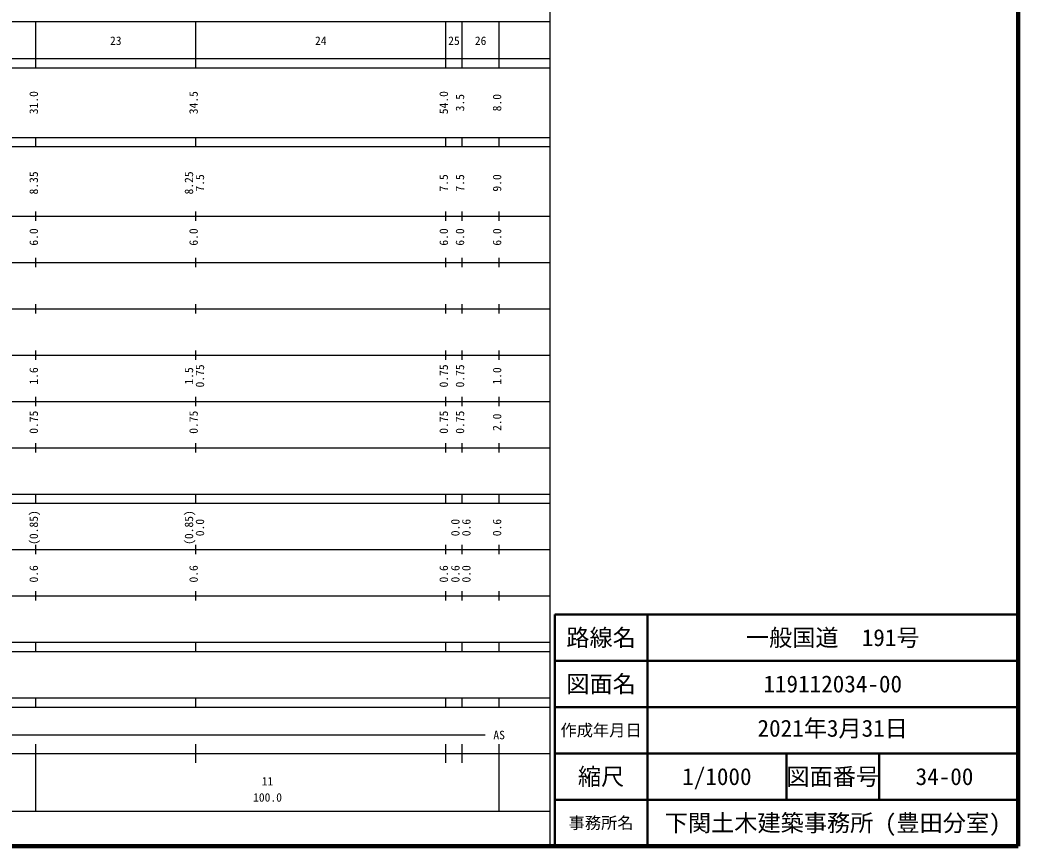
# Model space of a CAD drawing. Units: millimetres, scale not verified. Extents: x 40000 to 680000, y 20000 to 380000.
# Drawn here: x 464569 to 680000, y 20000 to 198357 of the extents above; entities that cross this region are included whole.
import ezdxf
from ezdxf.enums import TextEntityAlignment as Align

# ---------------------------------------------------------------- set-up
doc = ezdxf.new("R2010")
doc.units = ezdxf.units.MM
doc.header["$LTSCALE"] = 1000
for name, color, linetype, lineweight in [('M-TTL', 2, 'Continuous', 13), ('M-TTL-BAND', 7, 'Continuous', 25), ('M-TTL-FRAM', 2, 'Continuous', 50), ('M-TTL-LINE', 7, 'Continuous', 50), ('M-TTL-TXT', 7, 'Continuous', 50)]:
    doc.layers.add(name, color=color, linetype=linetype, lineweight=lineweight)
doc.styles.add('ＭＳ ゴシック', font='')
doc.styles.get('ＭＳ ゴシック').set_extended_font_data('MS Gothic')

msp = doc.modelspace()

# ---------------------------------------------------------------- linework, layer by layer
at = {"layer": 'M-TTL', "lineweight": 140}
for p, q in [((680000, 20000), (680000, 380000)), ((40000, 20000), (680000, 20000))]:
    msp.add_line(p, q, dxfattribs=at)
at = {"layer": 'M-TTL-BAND'}
for p, q in [((579000, 20000), (579000, 370000)), ((68000, 198000), (579000, 198000)), ((468000, 188000), (468000, 198000)), ((502500, 188000), (502500, 198000)), ((556500, 188000), (556500, 198000)), ((560000, 188000), (560000, 198000)), ((568000, 188000), (568000, 198000)), ((40000, 190000), (579000, 190000)), ((40000, 188000), (579000, 188000)), ((40000, 173000), (579000, 173000)), ((468000, 171000), (468000, 173000)), ((502500, 171000), (502500, 173000)), ((556500, 171000), (556500, 173000)), ((560000, 171000), (560000, 173000)), ((568000, 171000), (568000, 173000)), ((40000, 171000), (579000, 171000)), ((40000, 156000), (579000, 156000)), ((468000, 155000), (468000, 157000)), ((502500, 155000), (502500, 157000)), ((556500, 155000), (556500, 157000)), ((560000, 155000), (560000, 157000)), ((568000, 155000), (568000, 157000)), ((468000, 145000), (468000, 147000)), ((502500, 145000), (502500, 147000)), ((556500, 145000), (556500, 147000)), ((560000, 145000), (560000, 147000)), ((568000, 145000), (568000, 147000)), ((46000, 146000), (579000, 146000)), ((52000, 136000), (579000, 136000)), ((468000, 135000), (468000, 137000)), ((502500, 135000), (502500, 137000)), ((556500, 135000), (556500, 137000)), ((560000, 135000), (560000, 137000)), ((568000, 135000), (568000, 137000)), ((46000, 126000), (579000, 126000)), ((468000, 125000), (468000, 127000)), ((502500, 125000), (502500, 127000)), ((556500, 125000), (556500, 127000)), ((560000, 125000), (560000, 127000)), ((568000, 125000), (568000, 127000)), ((468000, 115000), (468000, 117000)), ((502500, 115000), (502500, 117000)), ((556500, 115000), (556500, 117000)), ((560000, 115000), (560000, 117000)), ((568000, 115000), (568000, 117000)), ((52000, 116000), (579000, 116000)), ((46000, 106000), (579000, 106000)), ((468000, 105000), (468000, 107000)), ((502500, 105000), (502500, 107000)), ((556500, 105000), (556500, 107000)), ((560000, 105000), (560000, 107000)), ((568000, 105000), (568000, 107000)), ((40000, 96000), (579000, 96000)), ((468000, 94000), (468000, 96000)), ((502500, 94000), (502500, 96000)), ((556500, 94000), (556500, 96000)), ((560000, 94000), (560000, 96000)), ((568000, 94000), (568000, 96000)), ((40000, 94000), (579000, 94000)), ((468000, 83000), (468000, 85000)), ((502500, 83000), (502500, 85000)), ((556500, 83000), (556500, 85000)), ((560000, 83000), (560000, 85000)), ((568000, 83000), (568000, 85000)), ((49000, 84000), (579000, 84000)), ((40000, 74000), (579000, 74000)), ((468000, 73000), (468000, 75000)), ((502500, 73000), (502500, 75000)), ((556500, 73000), (556500, 75000)), ((560000, 73000), (560000, 75000)), ((568000, 73000), (568000, 75000)), ((40000, 64000), (579000, 64000)), ((468000, 62000), (468000, 64000)), ((502500, 62000), (502500, 64000)), ((556500, 62000), (556500, 64000)), ((560000, 62000), (560000, 64000)), ((568000, 62000), (568000, 64000)), ((40000, 62000), (579000, 62000)), ((40000, 52000), (579000, 52000)), ((468000, 50000), (468000, 52000)), ((502500, 50000), (502500, 52000)), ((556500, 50000), (556500, 52000)), ((560000, 50000), (560000, 52000)), ((568000, 50000), (568000, 52000)), ((40000, 50000), (579000, 50000)), ((71000, 44000), (565000, 44000)), ((468000, 27500), (468000, 42000)), ((502500, 38000), (502500, 42000)), ((556500, 38000), (556500, 42000)), ((560000, 38000), (560000, 42000)), ((568000, 27500), (568000, 42000)), ((40000, 40000), (579000, 40000)), ((68000, 27500), (579000, 27500))]:
    msp.add_line(p, q, dxfattribs=at)
at = {"layer": 'M-TTL-FRAM'}
for p, q in [((680000, 70000), (580000, 70000)), ((580000, 70000), (580000, 20000))]:
    msp.add_line(p, q, dxfattribs=at)
at = {"layer": 'M-TTL-LINE'}
for p, q in [((600000, 70000), (600000, 20000)), ((680000, 60000), (580000, 60000)), ((680000, 50000), (580000, 50000)), ((680000, 40000), (580000, 40000)), ((630000, 40000), (630000, 30000)), ((650000, 40000), (650000, 30000)), ((680000, 30000), (580000, 30000))]:
    msp.add_line(p, q, dxfattribs=at)

# ---------------------------------------------------------------- texts
at = {"layer": 'M-TTL-BAND', "style": 'ＭＳ ゴシック'}
for s, p in [('23', (485250, 192405)), ('24', (529500, 192405)), ('25', (558250, 192405)), ('26', (564000, 192405)), ('AS', (568000, 42500)), ('11', (518000, 32523)), ('100.0', (518000, 29033))]:
    msp.add_text(s, height=1833, dxfattribs=at).set_placement(p, align=Align.BOTTOM_CENTER)
for s, p in [('31.0', (469000, 180500)), ('34.5', (503500, 180500)), ('54.0', (557500, 180500)), ('3.5', (561000, 180500)), ('8.0', (569000, 180500)), ('8.35', (469000, 163174)), ('8.25', (502500, 163174)), ('7.5', (504870, 163174)), ('7.5', (557500, 163174)), ('7.5', (561000, 163174)), ('9.0', (569000, 163174)), ('6.0', (469000, 151500)), ('6.0', (503500, 151500)), ('6.0', (557500, 151500)), ('6.0', (561000, 151500)), ('6.0', (569000, 151500)), ('1.6', (469000, 121500)), ('1.5', (502500, 121500)), ('0.75', (504870, 121500)), ('0.75', (557500, 121500)), ('0.75', (561000, 121500)), ('1.0', (569000, 121500)), ('0.75', (469000, 111500)), ('0.75', (503500, 111500)), ('0.75', (557500, 111500)), ('0.75', (561000, 111500)), ('2.0', (569000, 111500)), ('(0.85)', (469000, 88764)), ('(0.85)', (502500, 88764)), ('0.0', (504870, 88764)), ('0.0', (560000, 88764)), ('0.6', (562370, 88764)), ('0.6', (569000, 88764)), ('0.6', (469000, 78764)), ('0.6', (503500, 78764)), ('0.6', (557500, 78764)), ('0.6', (560000, 78764)), ('0.0', (562370, 78764))]:
    msp.add_text(s, height=1833, rotation=90, dxfattribs=at).set_placement(p, align=Align.BOTTOM_CENTER)
at = {"layer": 'M-TTL-TXT', "style": 'ＭＳ ゴシック'}
for s, height, p in [('路線名', 3666, (590000, 65000)), ('路線名', 3666, (590000, 65000)), ('一般国道\u3000191号', 3666, (640000, 65000)), ('図面名', 3666, (590000, 55000)), ('図面名', 3666, (590000, 55000)), ('119112034-00', 3666, (640000, 55000)), ('作成年月日', 2566, (590000, 45000)), ('作成年月日', 2566, (590000, 45000)), ('縮尺', 3666, (590000, 35000)), ('縮尺', 3666, (590000, 35000)), ('1/1000', 3666, (615000, 35000)), ('図面番号', 3666, (640000, 35000)), ('図面番号', 3666, (640000, 35000)), ('34-00', 3666, (664125, 35000)), ('事務所名', 2566, (590000, 25000)), ('事務所名', 2566, (590000, 25000)), ('下関土木建築事務所 (豊田分室)', 3666, (640000, 25000))]:
    msp.add_text(s, height=height, dxfattribs=at).set_placement(p, align=Align.MIDDLE_CENTER)
msp.add_text('2021年3月31日', height=3666, dxfattribs=at).set_placement((640000, 42500), align=Align.BOTTOM_CENTER)

doc.saveas('drawing.dxf')
